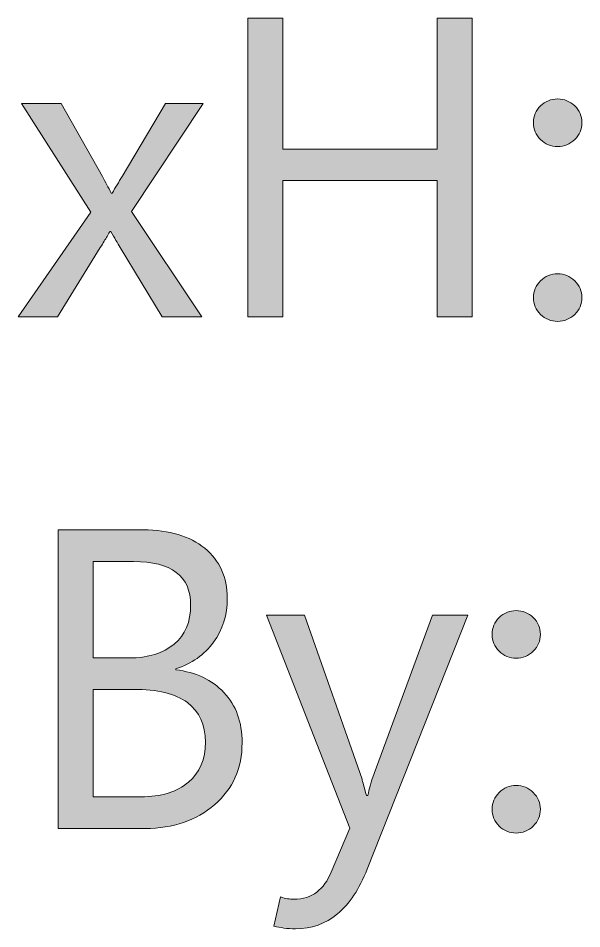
# Model space of a CAD drawing. Header units: millimetres. Extents: x 0 to 80, y -60 to 0.
# Drawn here: x 24.89 to 30.49, y -30.13 to -21.09 of the extents above; entities that cross this region are included whole.
import ezdxf

# ---------------------------------------------------------------- set-up
doc = ezdxf.new("R2010")
doc.units = ezdxf.units.MM
doc.header["$MEASUREMENT"] = 0
doc.layers.add('Layer 1', color=7, linetype='Continuous', lineweight=0)

# ---------------------------------------------------------------- blocks, each defined once
blk = doc.blocks.new('Block_1')
at = {"layer": 'Layer 1', "true_color": 0x231f20, "transparency": 33554687}
h = blk.add_hatch(color=250, dxfattribs=at)
h.dxf.hatch_style = 2
edge = h.paths.add_edge_path()
edge.add_spline(control_points=[(29.3984, -24.0502), (29.3984, -24.0502), (29.0511, -24.0502), (29.0511, -24.0502), (29.0511, -24.0502), (29.0511, -22.6984), (29.0511, -22.6984), (29.0511, -22.6984), (27.5174, -22.6984), (27.5174, -22.6984), (27.5174, -22.6984), (27.5174, -24.0502), (27.5174, -24.0502), (27.5174, -24.0502), (27.1701, -24.0502), (27.1701, -24.0502), (27.1701, -24.0502), (27.1701, -21.0861), (27.1701, -21.0861), (27.1701, -21.0861), (27.5174, -21.0861), (27.5174, -21.0861), (27.5174, -21.0861), (27.5174, -22.3862), (27.5174, -22.3862), (27.5174, -22.3862), (29.0511, -22.3862), (29.0511, -22.3862), (29.0511, -22.3862), (29.0511, -21.0861), (29.0511, -21.0861), (29.0511, -21.0861), (29.3984, -21.0861), (29.3984, -21.0861), (29.3984, -21.0861), (29.3984, -24.0502), (29.3984, -24.0502)], knot_values=[0, 0, 0, 0, 1, 1, 1, 2, 2, 2, 3, 3, 3, 4, 4, 4, 5, 5, 5, 6, 6, 6, 7, 7, 7, 8, 8, 8, 9, 9, 9, 10, 10, 10, 11, 11, 11, 12, 12, 12, 12], degree=3, periodic=0)
h = blk.add_hatch(color=250, dxfattribs=at)
h.dxf.hatch_style = 2
edge = h.paths.add_edge_path()
edge.add_spline(control_points=[(26.7277, -21.9335), (26.7277, -21.9335), (26.0167, -23.0043), (26.0167, -23.0043), (26.0167, -23.0043), (26.7153, -24.0502), (26.7153, -24.0502), (26.7153, -24.0502), (26.3205, -24.0502), (26.3205, -24.0502), (26.3205, -24.0502), (25.9051, -23.3639), (25.9051, -23.3639), (25.8913, -23.3419), (25.8768, -23.3178), (25.8616, -23.2916), (25.8465, -23.2654), (25.8299, -23.2358), (25.812, -23.2027), (25.812, -23.2027), (25.8038, -23.2027), (25.8038, -23.2027), (25.7996, -23.2082), (25.7896, -23.2248), (25.7738, -23.2523), (25.7579, -23.2799), (25.7356, -23.3171), (25.7066, -23.3639), (25.7066, -23.3639), (25.2829, -24.0502), (25.2829, -24.0502), (25.2829, -24.0502), (24.8922, -24.0502), (24.8922, -24.0502), (24.8922, -24.0502), (25.6136, -23.0125), (25.6136, -23.0125), (25.6136, -23.0125), (24.9232, -21.9335), (24.9232, -21.9335), (24.9232, -21.9335), (25.318, -21.9335), (25.318, -21.9335), (25.318, -21.9335), (25.7273, -22.657), (25.7273, -22.657), (25.7424, -22.6846), (25.7573, -22.7121), (25.7717, -22.7397), (25.7862, -22.7673), (25.801, -22.7948), (25.8162, -22.8224), (25.8162, -22.8224), (25.8244, -22.8224), (25.8244, -22.8224), (25.841, -22.7948), (25.8575, -22.7673), (25.874, -22.7397), (25.8906, -22.7121), (25.9071, -22.6846), (25.9237, -22.657), (25.9237, -22.657), (26.3536, -21.9335), (26.3536, -21.9335), (26.3536, -21.9335), (26.7277, -21.9335), (26.7277, -21.9335)], knot_values=[0, 0, 0, 0, 1, 1, 1, 2, 2, 2, 3, 3, 3, 4, 4, 4, 5, 5, 5, 6, 6, 6, 7, 7, 7, 8, 8, 8, 9, 9, 9, 10, 10, 10, 11, 11, 11, 12, 12, 12, 13, 13, 13, 14, 14, 14, 15, 15, 15, 16, 16, 16, 17, 17, 17, 18, 18, 18, 19, 19, 19, 20, 20, 20, 21, 21, 21, 22, 22, 22, 22], degree=3, periodic=0)
h = blk.add_hatch(color=250, dxfattribs=at)
h.dxf.hatch_style = 2
edge = h.paths.add_edge_path()
edge.add_spline(control_points=[(30.2459, -24.0957), (30.1797, -24.0957), (30.1232, -24.0726), (30.0764, -24.0264), (30.0295, -23.9803), (30.0061, -23.9248), (30.0061, -23.86), (30.0061, -23.7967), (30.0295, -23.7415), (30.0764, -23.6947), (30.1232, -23.6478), (30.1797, -23.6244), (30.2459, -23.6244), (30.312, -23.6244), (30.3685, -23.6478), (30.4154, -23.6947), (30.4622, -23.7415), (30.4856, -23.7967), (30.4856, -23.86), (30.4856, -23.9248), (30.4622, -23.9803), (30.4154, -24.0264), (30.3685, -24.0726), (30.312, -24.0957), (30.2459, -24.0957)], knot_values=[0, 0, 0, 0, 1, 1, 1, 2, 2, 2, 3, 3, 3, 4, 4, 4, 5, 5, 5, 6, 6, 6, 7, 7, 7, 8, 8, 8, 8], degree=3, periodic=0)
edge = h.paths.add_edge_path()
edge.add_spline(control_points=[(30.2459, -22.3594), (30.1797, -22.3594), (30.1232, -22.3363), (30.0764, -22.2901), (30.0295, -22.2439), (30.0061, -22.1885), (30.0061, -22.1237), (30.0061, -22.0576), (30.0295, -22.0018), (30.0764, -21.9563), (30.1232, -21.9108), (30.1797, -21.8881), (30.2459, -21.8881), (30.312, -21.8881), (30.3685, -21.9108), (30.4154, -21.9563), (30.4622, -22.0018), (30.4856, -22.0576), (30.4856, -22.1237), (30.4856, -22.1885), (30.4622, -22.2439), (30.4154, -22.2901), (30.3685, -22.3363), (30.312, -22.3594), (30.2459, -22.3594)], knot_values=[0, 0, 0, 0, 1, 1, 1, 2, 2, 2, 3, 3, 3, 4, 4, 4, 5, 5, 5, 6, 6, 6, 7, 7, 7, 8, 8, 8, 8], degree=3, periodic=0)
h = blk.add_hatch(color=250, dxfattribs=at)
h.dxf.hatch_style = 2
edge = h.paths.add_edge_path()
edge.add_spline(control_points=[(25.6363, -27.7494), (25.6363, -27.7494), (25.6363, -28.816), (25.6363, -28.816), (25.6363, -28.816), (26.1076, -28.816), (26.1076, -28.816), (26.3116, -28.816), (26.4697, -28.7678), (26.582, -28.6713), (26.6943, -28.5748), (26.7505, -28.4425), (26.7505, -28.2744), (26.7505, -28.0994), (26.6909, -27.9681), (26.5717, -27.8806), (26.4525, -27.7931), (26.2737, -27.7494), (26.0353, -27.7494), (26.0353, -27.7494), (25.6363, -27.7494), (25.6363, -27.7494)], knot_values=[0, 0, 0, 0, 1, 1, 1, 2, 2, 2, 3, 3, 3, 4, 4, 4, 5, 5, 5, 6, 6, 6, 7, 7, 7, 7], degree=3, periodic=0)
edge = h.paths.add_edge_path()
edge.add_spline(control_points=[(25.6363, -26.4802), (25.6363, -26.4802), (25.6363, -27.4373), (25.6363, -27.4373), (25.6363, -27.4373), (25.9919, -27.4373), (25.9919, -27.4373), (26.182, -27.4373), (26.3316, -27.3914), (26.4404, -27.2998), (26.5493, -27.2082), (26.6037, -27.079), (26.6037, -26.9122), (26.6037, -26.7675), (26.5562, -26.6594), (26.4611, -26.5877), (26.366, -26.516), (26.2248, -26.4802), (26.0373, -26.4802), (26.0373, -26.4802), (25.6363, -26.4802), (25.6363, -26.4802)], knot_values=[0, 0, 0, 0, 1, 1, 1, 2, 2, 2, 3, 3, 3, 4, 4, 4, 5, 5, 5, 6, 6, 6, 7, 7, 7, 7], degree=3, periodic=0)
edge = h.paths.add_edge_path()
edge.add_spline(control_points=[(25.2891, -29.1302), (25.2891, -29.1302), (25.2891, -26.166), (25.2891, -26.166), (25.2891, -26.166), (26.1345, -26.166), (26.1345, -26.166), (26.3908, -26.166), (26.5937, -26.227), (26.7432, -26.349), (26.8928, -26.4709), (26.9675, -26.6359), (26.9675, -26.844), (26.9675, -27.0121), (26.922, -27.1582), (26.8311, -27.2822), (26.7401, -27.4063), (26.6147, -27.4944), (26.4549, -27.5468), (26.4549, -27.5468), (26.4549, -27.5551), (26.4549, -27.5551), (26.6547, -27.5785), (26.8146, -27.654), (26.9344, -27.7814), (27.0543, -27.9089), (27.1143, -28.0746), (27.1143, -28.2785), (27.1143, -28.5321), (27.0233, -28.7374), (26.8414, -28.8945), (26.6595, -29.0516), (26.4301, -29.1302), (26.1531, -29.1302), (26.1531, -29.1302), (25.2891, -29.1302), (25.2891, -29.1302)], knot_values=[0, 0, 0, 0, 1, 1, 1, 2, 2, 2, 3, 3, 3, 4, 4, 4, 5, 5, 5, 6, 6, 6, 7, 7, 7, 8, 8, 8, 9, 9, 9, 10, 10, 10, 11, 11, 11, 12, 12, 12, 12], degree=3, periodic=0)
h = blk.add_hatch(color=250, dxfattribs=at)
h.dxf.hatch_style = 2
edge = h.paths.add_edge_path()
edge.add_spline(control_points=[(29.355, -27.0135), (29.355, -27.0135), (28.3566, -29.5333), (28.3566, -29.5333), (28.278, -29.7317), (28.1795, -29.8802), (28.061, -29.9787), (27.9425, -30.0772), (27.8033, -30.1265), (27.6434, -30.1265), (27.6021, -30.1265), (27.5642, -30.1241), (27.5298, -30.1193), (27.4953, -30.1144), (27.4622, -30.1079), (27.4305, -30.0996), (27.4305, -30.0996), (27.4967, -29.8102), (27.4967, -29.8102), (27.5215, -29.8185), (27.5446, -29.8244), (27.5659, -29.8278), (27.5873, -29.8313), (27.6083, -29.833), (27.629, -29.833), (27.7199, -29.833), (27.7954, -29.8095), (27.8553, -29.7627), (27.9153, -29.7158), (27.9632, -29.6497), (27.999, -29.5643), (27.999, -29.5643), (28.1829, -29.126), (28.1829, -29.126), (28.1829, -29.126), (27.3561, -27.0135), (27.3561, -27.0135), (27.3561, -27.0135), (27.7323, -27.0135), (27.7323, -27.0135), (27.7323, -27.0135), (28.3049, -28.6424), (28.3049, -28.6424), (28.3077, -28.652), (28.3128, -28.6706), (28.3204, -28.6982), (28.328, -28.7257), (28.3373, -28.7609), (28.3483, -28.8036), (28.3483, -28.8036), (28.3607, -28.8036), (28.3607, -28.8036), (28.3648, -28.787), (28.37, -28.7657), (28.3762, -28.7395), (28.3824, -28.7133), (28.391, -28.6823), (28.4021, -28.6465), (28.4021, -28.6465), (29.0036, -27.0135), (29.0036, -27.0135), (29.0036, -27.0135), (29.355, -27.0135), (29.355, -27.0135)], knot_values=[0, 0, 0, 0, 1, 1, 1, 2, 2, 2, 3, 3, 3, 4, 4, 4, 5, 5, 5, 6, 6, 6, 7, 7, 7, 8, 8, 8, 9, 9, 9, 10, 10, 10, 11, 11, 11, 12, 12, 12, 13, 13, 13, 14, 14, 14, 15, 15, 15, 16, 16, 16, 17, 17, 17, 18, 18, 18, 19, 19, 19, 20, 20, 20, 21, 21, 21, 21], degree=3, periodic=0)
h = blk.add_hatch(color=250, dxfattribs=at)
h.dxf.hatch_style = 2
edge = h.paths.add_edge_path()
edge.add_spline(control_points=[(29.8345, -29.1757), (29.7684, -29.1757), (29.7119, -29.1526), (29.665, -29.1064), (29.6182, -29.0602), (29.5947, -29.0048), (29.5947, -28.94), (29.5947, -28.8766), (29.6182, -28.8215), (29.665, -28.7746), (29.7119, -28.7278), (29.7684, -28.7044), (29.8345, -28.7044), (29.9007, -28.7044), (29.9572, -28.7278), (30.004, -28.7746), (30.0509, -28.8215), (30.0743, -28.8766), (30.0743, -28.94), (30.0743, -29.0048), (30.0509, -29.0602), (30.004, -29.1064), (29.9572, -29.1526), (29.9007, -29.1757), (29.8345, -29.1757)], knot_values=[0, 0, 0, 0, 1, 1, 1, 2, 2, 2, 3, 3, 3, 4, 4, 4, 5, 5, 5, 6, 6, 6, 7, 7, 7, 8, 8, 8, 8], degree=3, periodic=0)
edge = h.paths.add_edge_path()
edge.add_spline(control_points=[(29.8345, -27.4393), (29.7684, -27.4393), (29.7119, -27.4162), (29.665, -27.3701), (29.6182, -27.3239), (29.5947, -27.2684), (29.5947, -27.2037), (29.5947, -27.1375), (29.6182, -27.0817), (29.665, -27.0362), (29.7119, -26.9908), (29.7684, -26.968), (29.8345, -26.968), (29.9007, -26.968), (29.9572, -26.9908), (30.004, -27.0362), (30.0509, -27.0817), (30.0743, -27.1375), (30.0743, -27.2037), (30.0743, -27.2684), (30.0509, -27.3239), (30.004, -27.3701), (29.9572, -27.4162), (29.9007, -27.4393), (29.8345, -27.4393)], knot_values=[0, 0, 0, 0, 1, 1, 1, 2, 2, 2, 3, 3, 3, 4, 4, 4, 5, 5, 5, 6, 6, 6, 7, 7, 7, 8, 8, 8, 8], degree=3, periodic=0)
at = {"layer": 'Layer 1'}
for points, knots in [([(29.3984, -24.0502), (29.3984, -24.0502), (29.0511, -24.0502), (29.0511, -24.0502), (29.0511, -24.0502), (29.0511, -22.6984), (29.0511, -22.6984), (29.0511, -22.6984), (27.5174, -22.6984), (27.5174, -22.6984), (27.5174, -22.6984), (27.5174, -24.0502), (27.5174, -24.0502), (27.5174, -24.0502), (27.1701, -24.0502), (27.1701, -24.0502), (27.1701, -24.0502), (27.1701, -21.0861), (27.1701, -21.0861), (27.1701, -21.0861), (27.5174, -21.0861), (27.5174, -21.0861), (27.5174, -21.0861), (27.5174, -22.3862), (27.5174, -22.3862), (27.5174, -22.3862), (29.0511, -22.3862), (29.0511, -22.3862), (29.0511, -22.3862), (29.0511, -21.0861), (29.0511, -21.0861), (29.0511, -21.0861), (29.3984, -21.0861), (29.3984, -21.0861), (29.3984, -21.0861), (29.3984, -24.0502), (29.3984, -24.0502)], [0, 0, 0, 0, 1, 1, 1, 2, 2, 2, 3, 3, 3, 4, 4, 4, 5, 5, 5, 6, 6, 6, 7, 7, 7, 8, 8, 8, 9, 9, 9, 10, 10, 10, 11, 11, 11, 12, 12, 12, 12]), ([(26.7277, -21.9335), (26.7277, -21.9335), (26.0167, -23.0043), (26.0167, -23.0043), (26.0167, -23.0043), (26.7153, -24.0502), (26.7153, -24.0502), (26.7153, -24.0502), (26.3205, -24.0502), (26.3205, -24.0502), (26.3205, -24.0502), (25.9051, -23.3639), (25.9051, -23.3639), (25.8913, -23.3419), (25.8768, -23.3178), (25.8616, -23.2916), (25.8465, -23.2654), (25.8299, -23.2358), (25.812, -23.2027), (25.812, -23.2027), (25.8038, -23.2027), (25.8038, -23.2027), (25.7996, -23.2082), (25.7896, -23.2248), (25.7738, -23.2523), (25.7579, -23.2799), (25.7356, -23.3171), (25.7066, -23.3639), (25.7066, -23.3639), (25.2829, -24.0502), (25.2829, -24.0502), (25.2829, -24.0502), (24.8922, -24.0502), (24.8922, -24.0502), (24.8922, -24.0502), (25.6136, -23.0125), (25.6136, -23.0125), (25.6136, -23.0125), (24.9232, -21.9335), (24.9232, -21.9335), (24.9232, -21.9335), (25.318, -21.9335), (25.318, -21.9335), (25.318, -21.9335), (25.7273, -22.657), (25.7273, -22.657), (25.7424, -22.6846), (25.7573, -22.7121), (25.7717, -22.7397), (25.7862, -22.7673), (25.801, -22.7948), (25.8162, -22.8224), (25.8162, -22.8224), (25.8244, -22.8224), (25.8244, -22.8224), (25.841, -22.7948), (25.8575, -22.7673), (25.874, -22.7397), (25.8906, -22.7121), (25.9071, -22.6846), (25.9237, -22.657), (25.9237, -22.657), (26.3536, -21.9335), (26.3536, -21.9335), (26.3536, -21.9335), (26.7277, -21.9335), (26.7277, -21.9335)], [0, 0, 0, 0, 1, 1, 1, 2, 2, 2, 3, 3, 3, 4, 4, 4, 5, 5, 5, 6, 6, 6, 7, 7, 7, 8, 8, 8, 9, 9, 9, 10, 10, 10, 11, 11, 11, 12, 12, 12, 13, 13, 13, 14, 14, 14, 15, 15, 15, 16, 16, 16, 17, 17, 17, 18, 18, 18, 19, 19, 19, 20, 20, 20, 21, 21, 21, 22, 22, 22, 22]), ([(30.2459, -22.3594), (30.1797, -22.3594), (30.1232, -22.3363), (30.0764, -22.2901), (30.0295, -22.2439), (30.0061, -22.1885), (30.0061, -22.1237), (30.0061, -22.0576), (30.0295, -22.0018), (30.0764, -21.9563), (30.1232, -21.9108), (30.1797, -21.8881), (30.2459, -21.8881), (30.312, -21.8881), (30.3685, -21.9108), (30.4154, -21.9563), (30.4622, -22.0018), (30.4856, -22.0576), (30.4856, -22.1237), (30.4856, -22.1885), (30.4622, -22.2439), (30.4154, -22.2901), (30.3685, -22.3363), (30.312, -22.3594), (30.2459, -22.3594)], [0, 0, 0, 0, 1, 1, 1, 2, 2, 2, 3, 3, 3, 4, 4, 4, 5, 5, 5, 6, 6, 6, 7, 7, 7, 8, 8, 8, 8]), ([(30.2459, -24.0957), (30.1797, -24.0957), (30.1232, -24.0726), (30.0764, -24.0264), (30.0295, -23.9803), (30.0061, -23.9248), (30.0061, -23.86), (30.0061, -23.7967), (30.0295, -23.7415), (30.0764, -23.6947), (30.1232, -23.6478), (30.1797, -23.6244), (30.2459, -23.6244), (30.312, -23.6244), (30.3685, -23.6478), (30.4154, -23.6947), (30.4622, -23.7415), (30.4856, -23.7967), (30.4856, -23.86), (30.4856, -23.9248), (30.4622, -23.9803), (30.4154, -24.0264), (30.3685, -24.0726), (30.312, -24.0957), (30.2459, -24.0957)], [0, 0, 0, 0, 1, 1, 1, 2, 2, 2, 3, 3, 3, 4, 4, 4, 5, 5, 5, 6, 6, 6, 7, 7, 7, 8, 8, 8, 8]), ([(25.2891, -29.1302), (25.2891, -29.1302), (25.2891, -26.166), (25.2891, -26.166), (25.2891, -26.166), (26.1345, -26.166), (26.1345, -26.166), (26.3908, -26.166), (26.5937, -26.227), (26.7432, -26.349), (26.8928, -26.4709), (26.9675, -26.6359), (26.9675, -26.844), (26.9675, -27.0121), (26.922, -27.1582), (26.8311, -27.2822), (26.7401, -27.4063), (26.6147, -27.4944), (26.4549, -27.5468), (26.4549, -27.5468), (26.4549, -27.5551), (26.4549, -27.5551), (26.6547, -27.5785), (26.8146, -27.654), (26.9344, -27.7814), (27.0543, -27.9089), (27.1143, -28.0746), (27.1143, -28.2785), (27.1143, -28.5321), (27.0233, -28.7374), (26.8414, -28.8945), (26.6595, -29.0516), (26.4301, -29.1302), (26.1531, -29.1302), (26.1531, -29.1302), (25.2891, -29.1302), (25.2891, -29.1302)], [0, 0, 0, 0, 1, 1, 1, 2, 2, 2, 3, 3, 3, 4, 4, 4, 5, 5, 5, 6, 6, 6, 7, 7, 7, 8, 8, 8, 9, 9, 9, 10, 10, 10, 11, 11, 11, 12, 12, 12, 12]), ([(25.6363, -26.4802), (25.6363, -26.4802), (25.6363, -27.4373), (25.6363, -27.4373), (25.6363, -27.4373), (25.9919, -27.4373), (25.9919, -27.4373), (26.182, -27.4373), (26.3316, -27.3914), (26.4404, -27.2998), (26.5493, -27.2082), (26.6037, -27.079), (26.6037, -26.9122), (26.6037, -26.7675), (26.5562, -26.6594), (26.4611, -26.5877), (26.366, -26.516), (26.2248, -26.4802), (26.0373, -26.4802), (26.0373, -26.4802), (25.6363, -26.4802), (25.6363, -26.4802)], [0, 0, 0, 0, 1, 1, 1, 2, 2, 2, 3, 3, 3, 4, 4, 4, 5, 5, 5, 6, 6, 6, 7, 7, 7, 7]), ([(29.355, -27.0135), (29.355, -27.0135), (28.3566, -29.5333), (28.3566, -29.5333), (28.278, -29.7317), (28.1795, -29.8802), (28.061, -29.9787), (27.9425, -30.0772), (27.8033, -30.1265), (27.6434, -30.1265), (27.6021, -30.1265), (27.5642, -30.1241), (27.5298, -30.1193), (27.4953, -30.1144), (27.4622, -30.1079), (27.4305, -30.0996), (27.4305, -30.0996), (27.4967, -29.8102), (27.4967, -29.8102), (27.5215, -29.8185), (27.5446, -29.8244), (27.5659, -29.8278), (27.5873, -29.8313), (27.6083, -29.833), (27.629, -29.833), (27.7199, -29.833), (27.7954, -29.8095), (27.8553, -29.7627), (27.9153, -29.7158), (27.9632, -29.6497), (27.999, -29.5643), (27.999, -29.5643), (28.1829, -29.126), (28.1829, -29.126), (28.1829, -29.126), (27.3561, -27.0135), (27.3561, -27.0135), (27.3561, -27.0135), (27.7323, -27.0135), (27.7323, -27.0135), (27.7323, -27.0135), (28.3049, -28.6424), (28.3049, -28.6424), (28.3077, -28.652), (28.3128, -28.6706), (28.3204, -28.6982), (28.328, -28.7257), (28.3373, -28.7609), (28.3483, -28.8036), (28.3483, -28.8036), (28.3607, -28.8036), (28.3607, -28.8036), (28.3648, -28.787), (28.37, -28.7657), (28.3762, -28.7395), (28.3824, -28.7133), (28.391, -28.6823), (28.4021, -28.6465), (28.4021, -28.6465), (29.0036, -27.0135), (29.0036, -27.0135), (29.0036, -27.0135), (29.355, -27.0135), (29.355, -27.0135)], [0, 0, 0, 0, 1, 1, 1, 2, 2, 2, 3, 3, 3, 4, 4, 4, 5, 5, 5, 6, 6, 6, 7, 7, 7, 8, 8, 8, 9, 9, 9, 10, 10, 10, 11, 11, 11, 12, 12, 12, 13, 13, 13, 14, 14, 14, 15, 15, 15, 16, 16, 16, 17, 17, 17, 18, 18, 18, 19, 19, 19, 20, 20, 20, 21, 21, 21, 21]), ([(29.8345, -27.4393), (29.7684, -27.4393), (29.7119, -27.4162), (29.665, -27.3701), (29.6182, -27.3239), (29.5947, -27.2684), (29.5947, -27.2037), (29.5947, -27.1375), (29.6182, -27.0817), (29.665, -27.0362), (29.7119, -26.9908), (29.7684, -26.968), (29.8345, -26.968), (29.9007, -26.968), (29.9572, -26.9908), (30.004, -27.0362), (30.0509, -27.0817), (30.0743, -27.1375), (30.0743, -27.2037), (30.0743, -27.2684), (30.0509, -27.3239), (30.004, -27.3701), (29.9572, -27.4162), (29.9007, -27.4393), (29.8345, -27.4393)], [0, 0, 0, 0, 1, 1, 1, 2, 2, 2, 3, 3, 3, 4, 4, 4, 5, 5, 5, 6, 6, 6, 7, 7, 7, 8, 8, 8, 8]), ([(25.6363, -27.7494), (25.6363, -27.7494), (25.6363, -28.816), (25.6363, -28.816), (25.6363, -28.816), (26.1076, -28.816), (26.1076, -28.816), (26.3116, -28.816), (26.4697, -28.7678), (26.582, -28.6713), (26.6943, -28.5748), (26.7505, -28.4425), (26.7505, -28.2744), (26.7505, -28.0994), (26.6909, -27.9681), (26.5717, -27.8806), (26.4525, -27.7931), (26.2737, -27.7494), (26.0353, -27.7494), (26.0353, -27.7494), (25.6363, -27.7494), (25.6363, -27.7494)], [0, 0, 0, 0, 1, 1, 1, 2, 2, 2, 3, 3, 3, 4, 4, 4, 5, 5, 5, 6, 6, 6, 7, 7, 7, 7]), ([(29.8345, -29.1757), (29.7684, -29.1757), (29.7119, -29.1526), (29.665, -29.1064), (29.6182, -29.0602), (29.5947, -29.0048), (29.5947, -28.94), (29.5947, -28.8766), (29.6182, -28.8215), (29.665, -28.7746), (29.7119, -28.7278), (29.7684, -28.7044), (29.8345, -28.7044), (29.9007, -28.7044), (29.9572, -28.7278), (30.004, -28.7746), (30.0509, -28.8215), (30.0743, -28.8766), (30.0743, -28.94), (30.0743, -29.0048), (30.0509, -29.0602), (30.004, -29.1064), (29.9572, -29.1526), (29.9007, -29.1757), (29.8345, -29.1757)], [0, 0, 0, 0, 1, 1, 1, 2, 2, 2, 3, 3, 3, 4, 4, 4, 5, 5, 5, 6, 6, 6, 7, 7, 7, 8, 8, 8, 8])]:
    blk.add_open_spline(points, degree=3, knots=knots, dxfattribs=at)
blk = doc.blocks.new('Block_0')
at = {"layer": 'Layer 1'}
blk.add_blockref('Block_1', (0, 0), dxfattribs=at)

msp = doc.modelspace()

# ---------------------------------------------------------------- block references
at = {"layer": 'Layer 1'}
msp.add_blockref('Block_0', (0, 0), dxfattribs=at)

doc.saveas('drawing.dxf')
